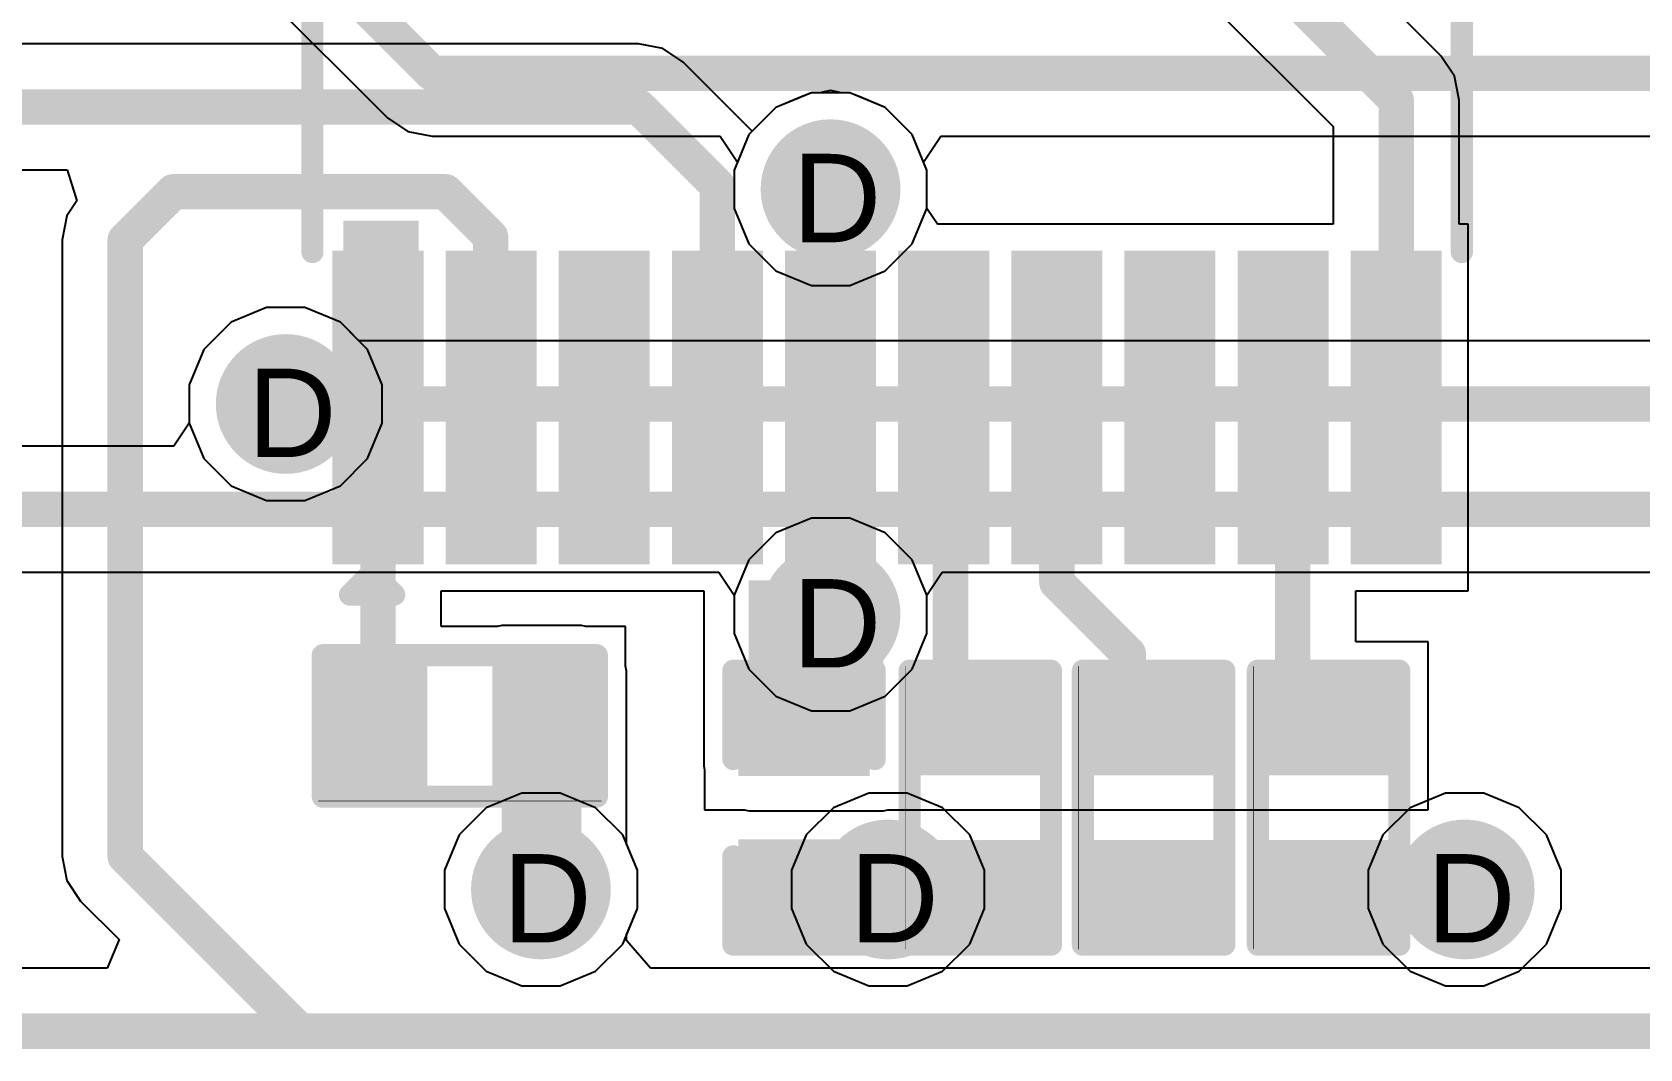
# Model space of a CAD drawing. Header units: inches. Extents: x 0 to 5032, y 0 to 5323.
# Drawn here: x 63.85 to 73.09, y 61.46 to 67.3 of the extents above; entities that cross this region are included whole.
import ezdxf

# ---------------------------------------------------------------- set-up
doc = ezdxf.new("R2010")
doc.units = ezdxf.units.IN
for name, color, linetype in [('Bottom Layer', 5, 'Continuous'), ('Bottom Solder', 6, 'Continuous'), ('Drill Drawing', 1, 'Continuous'), ('Layer 1', 16, 'Continuous'), ('Layer 2', 76, 'Continuous'), ('Top Layer', 1, 'Continuous'), ('Top Overlay', 2, 'Continuous'), ('Top Paste', 8, 'Continuous'), ('Top Solder', 216, 'Continuous'), ('Via Holes', 16, 'Continuous')]:
    doc.layers.add(name, color=color, linetype=linetype)
doc.styles.add('Arial', font='', dxfattribs={"height": 0.2})
doc.styles.get('Arial').set_extended_font_data('Arial')

# ---------------------------------------------------------------- blocks, each defined once
blk = doc.blocks.new('TSSOP_20_367')
at = {"layer": 'Top Layer'}
for points in [[(-2, 3.085), (-2, 2.765), (-3.6, 2.765), (-3.6, 3.085)], [(3.6, 3.085), (3.6, 2.765), (2, 2.765), (2, 3.085)], [(-2, 2.435), (-2, 2.115), (-3.6, 2.115), (-3.6, 2.435)], [(3.6, 2.435), (3.6, 2.115), (2, 2.115), (2, 2.435)], [(-2, 1.785), (-2, 1.465), (-3.6, 1.465), (-3.6, 1.785)], [(3.6, 1.785), (3.6, 1.465), (2, 1.465), (2, 1.785)], [(-2, 1.135), (-2, 0.815), (-3.6, 0.815), (-3.6, 1.135)], [(3.6, 1.135), (3.6, 0.815), (2, 0.815), (2, 1.135)], [(-2, 0.485), (-2, 0.165), (-3.6, 0.165), (-3.6, 0.485)], [(3.6, 0.485), (3.6, 0.165), (2, 0.165), (2, 0.485)], [(-2, -0.165), (-2, -0.485), (-3.6, -0.485), (-3.6, -0.165)], [(3.6, -0.165), (3.6, -0.485), (2, -0.485), (2, -0.165)], [(-2, -0.815), (-2, -1.135), (-3.6, -1.135), (-3.6, -0.815)], [(3.6, -0.815), (3.6, -1.135), (2, -1.135), (2, -0.815)], [(-2, -1.465), (-2, -1.785), (-3.6, -1.785), (-3.6, -1.465)], [(3.6, -1.465), (3.6, -1.785), (2, -1.785), (2, -1.465)], [(-2, -2.115), (-2, -2.435), (-3.6, -2.435), (-3.6, -2.115)], [(3.6, -2.115), (3.6, -2.435), (2, -2.435), (2, -2.115)], [(-2, -2.765), (-2, -3.085), (-3.6, -3.085), (-3.6, -2.765)], [(3.6, -2.765), (3.6, -3.085), (2, -3.085), (2, -2.765)]]:
    blk.add_hatch(color=1, dxfattribs=at).paths.add_polyline_path(points)
at = {"layer": 'Top Overlay'}
blk.add_hatch(color=2, dxfattribs=at).paths.add_polyline_path([(-1.9046, 2.6924), (-1.7268, 2.6924), (-1.7268, 3.1242), (-1.9046, 3.1242)])
at = {"layer": 'Top Paste'}
for points in [[(-2, 3.085), (-2, 2.765), (-3.6, 2.765), (-3.6, 3.085)], [(3.6, 3.085), (3.6, 2.765), (2, 2.765), (2, 3.085)], [(-2, 2.435), (-2, 2.115), (-3.6, 2.115), (-3.6, 2.435)], [(3.6, 2.435), (3.6, 2.115), (2, 2.115), (2, 2.435)], [(-2, 1.785), (-2, 1.465), (-3.6, 1.465), (-3.6, 1.785)], [(3.6, 1.785), (3.6, 1.465), (2, 1.465), (2, 1.785)], [(-2, 1.135), (-2, 0.815), (-3.6, 0.815), (-3.6, 1.135)], [(3.6, 1.135), (3.6, 0.815), (2, 0.815), (2, 1.135)], [(-2, 0.485), (-2, 0.165), (-3.6, 0.165), (-3.6, 0.485)], [(3.6, 0.485), (3.6, 0.165), (2, 0.165), (2, 0.485)], [(-2, -0.165), (-2, -0.485), (-3.6, -0.485), (-3.6, -0.165)], [(3.6, -0.165), (3.6, -0.485), (2, -0.485), (2, -0.165)], [(-2, -0.815), (-2, -1.135), (-3.6, -1.135), (-3.6, -0.815)], [(3.6, -0.815), (3.6, -1.135), (2, -1.135), (2, -0.815)], [(-2, -1.465), (-2, -1.785), (-3.6, -1.785), (-3.6, -1.465)], [(3.6, -1.465), (3.6, -1.785), (2, -1.785), (2, -1.465)], [(-2, -2.115), (-2, -2.435), (-3.6, -2.435), (-3.6, -2.115)], [(3.6, -2.115), (3.6, -2.435), (2, -2.435), (2, -2.115)], [(-2, -2.765), (-2, -3.085), (-3.6, -3.085), (-3.6, -2.765)], [(3.6, -2.765), (3.6, -3.085), (2, -3.085), (2, -2.765)]]:
    blk.add_hatch(color=8, dxfattribs=at).paths.add_polyline_path(points)
at = {"layer": 'Top Solder'}
for points in [[(-1.8984, 3.1866), (-1.8984, 2.6634), (-3.7016, 2.6634), (-3.7016, 3.1866)], [(3.7016, 3.1866), (3.7016, 2.6634), (1.8984, 2.6634), (1.8984, 3.1866)], [(-1.8984, 2.5366), (-1.8984, 2.0134), (-3.7016, 2.0134), (-3.7016, 2.5366)], [(3.7016, 2.5366), (3.7016, 2.0134), (1.8984, 2.0134), (1.8984, 2.5366)], [(-1.8984, 1.8866), (-1.8984, 1.3634), (-3.7016, 1.3634), (-3.7016, 1.8866)], [(3.7016, 1.8866), (3.7016, 1.3634), (1.8984, 1.3634), (1.8984, 1.8866)], [(-1.8984, 1.2366), (-1.8984, 0.7134), (-3.7016, 0.7134), (-3.7016, 1.2366)], [(3.7016, 1.2366), (3.7016, 0.7134), (1.8984, 0.7134), (1.8984, 1.2366)], [(-1.8984, 0.5866), (-1.8984, 0.0634), (-3.7016, 0.0634), (-3.7016, 0.5866)], [(3.7016, 0.5866), (3.7016, 0.0634), (1.8984, 0.0634), (1.8984, 0.5866)], [(-1.8984, -0.0634), (-1.8984, -0.5866), (-3.7016, -0.5866), (-3.7016, -0.0634)], [(3.7016, -0.0634), (3.7016, -0.5866), (1.8984, -0.5866), (1.8984, -0.0634)], [(-1.8984, -0.7134), (-1.8984, -1.2366), (-3.7016, -1.2366), (-3.7016, -0.7134)], [(3.7016, -0.7134), (3.7016, -1.2366), (1.8984, -1.2366), (1.8984, -0.7134)], [(-1.8984, -1.3634), (-1.8984, -1.8866), (-3.7016, -1.8866), (-3.7016, -1.3634)], [(3.7016, -1.3634), (3.7016, -1.8866), (1.8984, -1.8866), (1.8984, -1.3634)], [(-1.8984, -2.0134), (-1.8984, -2.5366), (-3.7016, -2.5366), (-3.7016, -2.0134)], [(3.7016, -2.0134), (3.7016, -2.5366), (1.8984, -2.5366), (1.8984, -2.0134)], [(-1.8984, -2.6634), (-1.8984, -3.1866), (-3.7016, -3.1866), (-3.7016, -2.6634)], [(3.7016, -2.6634), (3.7016, -3.1866), (1.8984, -3.1866), (1.8984, -2.6634)]]:
    blk.add_hatch(color=216, dxfattribs=at).paths.add_polyline_path(points)
at = {"layer": 'Top Overlay'}
for points in [[(-1.9066, 3.302, 0.127, 0.127, 0), (1.9542, 3.302, 0.127, 0.127, 0)], [(-3.8751, 3.0861, 0.127, 0.127, 0), (-3.8751, 2.8321, 0.127, 0.127, 0)], [(-3.8751, 3.0861, 0.127, 0.127, 0), (-3.7481, 2.9591, 0.127, 0.127, 0)], [(-3.7481, 2.9591, 0.127, 0.127, 0), (-3.8751, 2.8321, 0.127, 0.127, 0)], [(-1.9066, -3.302, 0.127, 0.127, 0), (1.9542, -3.302, 0.127, 0.127, 0)]]:
    blk.add_lwpolyline(points, format="xyseb", dxfattribs=at)
for points in [[(-1.9384, 3.302, 0.0635, 0.0635, 1), (-1.8749, 3.302, 0.0635, 0.0635, 1)], [(1.9224, 3.302, 0.0635, 0.0635, 1), (1.9859, 3.302, 0.0635, 0.0635, 1)], [(-3.9069, 3.0861, 0.0635, 0.0635, 1), (-3.8434, 3.0861, 0.0635, 0.0635, 1)], [(-3.9069, 3.0861, 0.0635, 0.0635, 1), (-3.8434, 3.0861, 0.0635, 0.0635, 1)], [(-3.7799, 2.9591, 0.0635, 0.0635, 1), (-3.7164, 2.9591, 0.0635, 0.0635, 1)], [(-3.7799, 2.9591, 0.0635, 0.0635, 1), (-3.7164, 2.9591, 0.0635, 0.0635, 1)], [(-3.9069, 2.8321, 0.0635, 0.0635, 1), (-3.8434, 2.8321, 0.0635, 0.0635, 1)], [(-3.9069, 2.8321, 0.0635, 0.0635, 1), (-3.8434, 2.8321, 0.0635, 0.0635, 1)], [(-1.9384, -3.302, 0.0635, 0.0635, 1), (-1.8749, -3.302, 0.0635, 0.0635, 1)], [(1.9224, -3.302, 0.0635, 0.0635, 1), (1.9859, -3.302, 0.0635, 0.0635, 1)]]:
    blk.add_lwpolyline(points, format="xyseb", close=True, dxfattribs=at)
blk = doc.blocks.new('R___0402_408')
at = {"layer": 'Top Layer'}
for points in [[(-0.6985, -0.3175), (-0.6985, 0.3175), (-0.2413, 0.3175), (-0.2413, -0.3175)], [(0.2413, -0.3175), (0.2413, 0.3175), (0.6985, 0.3175), (0.6985, -0.3175)]]:
    blk.add_hatch(color=1, dxfattribs=at).paths.add_polyline_path(points)
at = {"layer": 'Top Paste'}
for points in [[(-0.6985, -0.3175), (-0.6985, 0.3175), (-0.2413, 0.3175), (-0.2413, -0.3175)], [(0.2413, -0.3175), (0.2413, 0.3175), (0.6985, 0.3175), (0.6985, -0.3175)]]:
    blk.add_hatch(color=8, dxfattribs=at).paths.add_polyline_path(points)
at = {"layer": 'Top Solder'}
for points in [[(-0.7535, -0.3725), (-0.7535, 0.3725), (-0.1863, 0.3725), (-0.1863, -0.3725)], [(0.1863, -0.3725), (0.1863, 0.3725), (0.7535, 0.3725), (0.7535, -0.3725)]]:
    blk.add_hatch(color=216, dxfattribs=at).paths.add_polyline_path(points)
at = {"layer": 'Top Overlay'}
for points in [[(-0.7874, -0.4064, 0.127, 0.127, 0), (-0.7874, 0.4064, 0.127, 0.127, 0)], [(0.7874, 0.4064, 0.127, 0.127, 0), (-0.7874, 0.4064, 0.127, 0.127, 0)], [(0.7874, -0.4064, 0.127, 0.127, 0), (0.7874, 0.4064, 0.127, 0.127, 0)], [(0.7874, -0.4064, 0.127, 0.127, 0), (-0.7874, -0.4064, 0.127, 0.127, 0)], [(0.8128, -0.4318, 0.00323, 0.00323, 0), (-0.8128, -0.4318, 0.00323, 0.00323, 0)]]:
    blk.add_lwpolyline(points, format="xyseb", dxfattribs=at)
for points in [[(-0.8191, 0.4064, 0.0635, 0.0635, 1), (-0.7556, 0.4064, 0.0635, 0.0635, 1)], [(-0.8191, 0.4064, 0.0635, 0.0635, 1), (-0.7556, 0.4064, 0.0635, 0.0635, 1)], [(0.7556, 0.4064, 0.0635, 0.0635, 1), (0.8191, 0.4064, 0.0635, 0.0635, 1)], [(0.7556, 0.4064, 0.0635, 0.0635, 1), (0.8191, 0.4064, 0.0635, 0.0635, 1)], [(-0.8191, -0.4064, 0.0635, 0.0635, 1), (-0.7556, -0.4064, 0.0635, 0.0635, 1)], [(-0.8191, -0.4064, 0.0635, 0.0635, 1), (-0.7556, -0.4064, 0.0635, 0.0635, 1)], [(0.7556, -0.4064, 0.0635, 0.0635, 1), (0.8191, -0.4064, 0.0635, 0.0635, 1)], [(0.7556, -0.4064, 0.0635, 0.0635, 1), (0.8191, -0.4064, 0.0635, 0.0635, 1)], [(-0.8136, -0.4318, 0.00161, 0.00161, 1), (-0.812, -0.4318, 0.00161, 0.00161, 1)], [(0.812, -0.4318, 0.00161, 0.00161, 1), (0.8136, -0.4318, 0.00161, 0.00161, 1)]]:
    blk.add_lwpolyline(points, format="xyseb", close=True, dxfattribs=at)
blk = doc.blocks.new('R___0402_409')
at = {"layer": 'Top Layer'}
for points in [[(-0.6985, -0.3175), (-0.6985, 0.3175), (-0.2413, 0.3175), (-0.2413, -0.3175)], [(0.2413, -0.3175), (0.2413, 0.3175), (0.6985, 0.3175), (0.6985, -0.3175)]]:
    blk.add_hatch(color=1, dxfattribs=at).paths.add_polyline_path(points)
at = {"layer": 'Top Paste'}
for points in [[(-0.6985, -0.3175), (-0.6985, 0.3175), (-0.2413, 0.3175), (-0.2413, -0.3175)], [(0.2413, -0.3175), (0.2413, 0.3175), (0.6985, 0.3175), (0.6985, -0.3175)]]:
    blk.add_hatch(color=8, dxfattribs=at).paths.add_polyline_path(points)
at = {"layer": 'Top Solder'}
for points in [[(-0.7535, -0.3725), (-0.7535, 0.3725), (-0.1863, 0.3725), (-0.1863, -0.3725)], [(0.1863, -0.3725), (0.1863, 0.3725), (0.7535, 0.3725), (0.7535, -0.3725)]]:
    blk.add_hatch(color=216, dxfattribs=at).paths.add_polyline_path(points)
at = {"layer": 'Top Overlay'}
for points in [[(-0.7874, -0.4064, 0.127, 0.127, 0), (-0.7874, 0.4064, 0.127, 0.127, 0)], [(0.7874, 0.4064, 0.127, 0.127, 0), (-0.7874, 0.4064, 0.127, 0.127, 0)], [(0.7874, -0.4064, 0.127, 0.127, 0), (0.7874, 0.4064, 0.127, 0.127, 0)], [(0.7874, -0.4064, 0.127, 0.127, 0), (-0.7874, -0.4064, 0.127, 0.127, 0)], [(0.8128, -0.4318, 0.00323, 0.00323, 0), (-0.8128, -0.4318, 0.00323, 0.00323, 0)]]:
    blk.add_lwpolyline(points, format="xyseb", dxfattribs=at)
for points in [[(-0.8191, 0.4064, 0.0635, 0.0635, 1), (-0.7556, 0.4064, 0.0635, 0.0635, 1)], [(-0.8191, 0.4064, 0.0635, 0.0635, 1), (-0.7556, 0.4064, 0.0635, 0.0635, 1)], [(0.7556, 0.4064, 0.0635, 0.0635, 1), (0.8191, 0.4064, 0.0635, 0.0635, 1)], [(0.7556, 0.4064, 0.0635, 0.0635, 1), (0.8191, 0.4064, 0.0635, 0.0635, 1)], [(-0.8191, -0.4064, 0.0635, 0.0635, 1), (-0.7556, -0.4064, 0.0635, 0.0635, 1)], [(-0.8191, -0.4064, 0.0635, 0.0635, 1), (-0.7556, -0.4064, 0.0635, 0.0635, 1)], [(0.7556, -0.4064, 0.0635, 0.0635, 1), (0.8191, -0.4064, 0.0635, 0.0635, 1)], [(0.7556, -0.4064, 0.0635, 0.0635, 1), (0.8191, -0.4064, 0.0635, 0.0635, 1)], [(-0.8136, -0.4318, 0.00161, 0.00161, 1), (-0.812, -0.4318, 0.00161, 0.00161, 1)], [(0.812, -0.4318, 0.00161, 0.00161, 1), (0.8136, -0.4318, 0.00161, 0.00161, 1)]]:
    blk.add_lwpolyline(points, format="xyseb", close=True, dxfattribs=at)
blk = doc.blocks.new('R___0402_410')
at = {"layer": 'Top Layer'}
for points in [[(-0.6985, -0.3175), (-0.6985, 0.3175), (-0.2413, 0.3175), (-0.2413, -0.3175)], [(0.2413, -0.3175), (0.2413, 0.3175), (0.6985, 0.3175), (0.6985, -0.3175)]]:
    blk.add_hatch(color=1, dxfattribs=at).paths.add_polyline_path(points)
at = {"layer": 'Top Paste'}
for points in [[(-0.6985, -0.3175), (-0.6985, 0.3175), (-0.2413, 0.3175), (-0.2413, -0.3175)], [(0.2413, -0.3175), (0.2413, 0.3175), (0.6985, 0.3175), (0.6985, -0.3175)]]:
    blk.add_hatch(color=8, dxfattribs=at).paths.add_polyline_path(points)
at = {"layer": 'Top Solder'}
for points in [[(-0.7535, -0.3725), (-0.7535, 0.3725), (-0.1863, 0.3725), (-0.1863, -0.3725)], [(0.1863, -0.3725), (0.1863, 0.3725), (0.7535, 0.3725), (0.7535, -0.3725)]]:
    blk.add_hatch(color=216, dxfattribs=at).paths.add_polyline_path(points)
at = {"layer": 'Top Overlay'}
for points in [[(-0.7874, -0.4064, 0.127, 0.127, 0), (-0.7874, 0.4064, 0.127, 0.127, 0)], [(0.7874, 0.4064, 0.127, 0.127, 0), (-0.7874, 0.4064, 0.127, 0.127, 0)], [(0.7874, -0.4064, 0.127, 0.127, 0), (0.7874, 0.4064, 0.127, 0.127, 0)], [(0.7874, -0.4064, 0.127, 0.127, 0), (-0.7874, -0.4064, 0.127, 0.127, 0)], [(0.8128, -0.4318, 0.00323, 0.00323, 0), (-0.8128, -0.4318, 0.00323, 0.00323, 0)]]:
    blk.add_lwpolyline(points, format="xyseb", dxfattribs=at)
for points in [[(-0.8191, 0.4064, 0.0635, 0.0635, 1), (-0.7556, 0.4064, 0.0635, 0.0635, 1)], [(-0.8191, 0.4064, 0.0635, 0.0635, 1), (-0.7556, 0.4064, 0.0635, 0.0635, 1)], [(0.7556, 0.4064, 0.0635, 0.0635, 1), (0.8191, 0.4064, 0.0635, 0.0635, 1)], [(0.7556, 0.4064, 0.0635, 0.0635, 1), (0.8191, 0.4064, 0.0635, 0.0635, 1)], [(-0.8191, -0.4064, 0.0635, 0.0635, 1), (-0.7556, -0.4064, 0.0635, 0.0635, 1)], [(-0.8191, -0.4064, 0.0635, 0.0635, 1), (-0.7556, -0.4064, 0.0635, 0.0635, 1)], [(0.7556, -0.4064, 0.0635, 0.0635, 1), (0.8191, -0.4064, 0.0635, 0.0635, 1)], [(0.7556, -0.4064, 0.0635, 0.0635, 1), (0.8191, -0.4064, 0.0635, 0.0635, 1)], [(-0.8136, -0.4318, 0.00161, 0.00161, 1), (-0.812, -0.4318, 0.00161, 0.00161, 1)], [(0.812, -0.4318, 0.00161, 0.00161, 1), (0.8136, -0.4318, 0.00161, 0.00161, 1)]]:
    blk.add_lwpolyline(points, format="xyseb", close=True, dxfattribs=at)
blk = doc.blocks.new('R___0402_411')
at = {"layer": 'Top Layer'}
for points in [[(-0.6985, -0.3175), (-0.6985, 0.3175), (-0.2413, 0.3175), (-0.2413, -0.3175)], [(0.2413, -0.3175), (0.2413, 0.3175), (0.6985, 0.3175), (0.6985, -0.3175)]]:
    blk.add_hatch(color=1, dxfattribs=at).paths.add_polyline_path(points)
at = {"layer": 'Top Paste'}
for points in [[(-0.6985, -0.3175), (-0.6985, 0.3175), (-0.2413, 0.3175), (-0.2413, -0.3175)], [(0.2413, -0.3175), (0.2413, 0.3175), (0.6985, 0.3175), (0.6985, -0.3175)]]:
    blk.add_hatch(color=8, dxfattribs=at).paths.add_polyline_path(points)
at = {"layer": 'Top Solder'}
for points in [[(-0.7535, -0.3725), (-0.7535, 0.3725), (-0.1863, 0.3725), (-0.1863, -0.3725)], [(0.1863, -0.3725), (0.1863, 0.3725), (0.7535, 0.3725), (0.7535, -0.3725)]]:
    blk.add_hatch(color=216, dxfattribs=at).paths.add_polyline_path(points)
at = {"layer": 'Top Overlay'}
for points in [[(-0.7874, -0.4064, 0.127, 0.127, 0), (-0.7874, 0.4064, 0.127, 0.127, 0)], [(-0.7874, 0.4064, 0.127, 0.127, 0), (0.7874, 0.4064, 0.127, 0.127, 0)], [(0.7874, -0.4064, 0.127, 0.127, 0), (0.7874, 0.4064, 0.127, 0.127, 0)], [(-0.7874, -0.4064, 0.127, 0.127, 0), (0.7874, -0.4064, 0.127, 0.127, 0)], [(-0.8128, -0.4318, 0.00323, 0.00323, 0), (0.8128, -0.4318, 0.00323, 0.00323, 0)]]:
    blk.add_lwpolyline(points, format="xyseb", dxfattribs=at)
for points in [[(-0.8191, 0.4064, 0.0635, 0.0635, 1), (-0.7556, 0.4064, 0.0635, 0.0635, 1)], [(-0.8191, 0.4064, 0.0635, 0.0635, 1), (-0.7556, 0.4064, 0.0635, 0.0635, 1)], [(0.7556, 0.4064, 0.0635, 0.0635, 1), (0.8191, 0.4064, 0.0635, 0.0635, 1)], [(0.7556, 0.4064, 0.0635, 0.0635, 1), (0.8191, 0.4064, 0.0635, 0.0635, 1)], [(-0.8191, -0.4064, 0.0635, 0.0635, 1), (-0.7556, -0.4064, 0.0635, 0.0635, 1)], [(-0.8191, -0.4064, 0.0635, 0.0635, 1), (-0.7556, -0.4064, 0.0635, 0.0635, 1)], [(0.7556, -0.4064, 0.0635, 0.0635, 1), (0.8191, -0.4064, 0.0635, 0.0635, 1)], [(0.7556, -0.4064, 0.0635, 0.0635, 1), (0.8191, -0.4064, 0.0635, 0.0635, 1)], [(-0.8136, -0.4318, 0.00161, 0.00161, 1), (-0.812, -0.4318, 0.00161, 0.00161, 1)], [(0.812, -0.4318, 0.00161, 0.00161, 1), (0.8136, -0.4318, 0.00161, 0.00161, 1)]]:
    blk.add_lwpolyline(points, format="xyseb", close=True, dxfattribs=at)
blk = doc.blocks.new('____0402_472')
at = {"layer": 'Top Layer'}
for points in [[(-0.6985, -0.3175), (-0.6985, 0.3175), (-0.2413, 0.3175), (-0.2413, -0.3175)], [(0.2413, -0.3175), (0.2413, 0.3175), (0.6985, 0.3175), (0.6985, -0.3175)]]:
    blk.add_hatch(color=1, dxfattribs=at).paths.add_polyline_path(points)
at = {"layer": 'Top Paste'}
for points in [[(-0.6985, -0.3175), (-0.6985, 0.3175), (-0.2413, 0.3175), (-0.2413, -0.3175)], [(0.2413, -0.3175), (0.2413, 0.3175), (0.6985, 0.3175), (0.6985, -0.3175)]]:
    blk.add_hatch(color=8, dxfattribs=at).paths.add_polyline_path(points)
at = {"layer": 'Top Solder'}
for points in [[(-0.7585, -0.3775), (-0.7585, 0.3775), (-0.1813, 0.3775), (-0.1813, -0.3775)], [(0.1813, -0.3775), (0.1813, 0.3775), (0.7585, 0.3775), (0.7585, -0.3775)]]:
    blk.add_hatch(color=216, dxfattribs=at).paths.add_polyline_path(points)
at = {"layer": 'Top Overlay'}
for points in [[(-0.7874, 0.4064, 0.127, 0.127, 0), (-0.2794, 0.4064, 0.127, 0.127, 0)], [(-0.7874, 0.4064, 0.127, 0.127, 0), (-0.7874, -0.4064, 0.127, 0.127, 0)], [(0.2794, 0.4064, 0.127, 0.127, 0), (0.7874, 0.4064, 0.127, 0.127, 0)], [(0.7874, 0.4064, 0.127, 0.127, 0), (0.7874, -0.4064, 0.127, 0.127, 0)], [(-0.7874, -0.4064, 0.127, 0.127, 0), (-0.2794, -0.4064, 0.127, 0.127, 0)], [(0.2794, -0.4064, 0.127, 0.127, 0), (0.7874, -0.4064, 0.127, 0.127, 0)]]:
    blk.add_lwpolyline(points, format="xyseb", dxfattribs=at)
for points in [[(-0.8191, 0.4064, 0.0635, 0.0635, 1), (-0.7556, 0.4064, 0.0635, 0.0635, 1)], [(-0.8191, 0.4064, 0.0635, 0.0635, 1), (-0.7556, 0.4064, 0.0635, 0.0635, 1)], [(-0.3111, 0.4064, 0.0635, 0.0635, 1), (-0.2477, 0.4064, 0.0635, 0.0635, 1)], [(0.2477, 0.4064, 0.0635, 0.0635, 1), (0.3111, 0.4064, 0.0635, 0.0635, 1)], [(0.7556, 0.4064, 0.0635, 0.0635, 1), (0.8191, 0.4064, 0.0635, 0.0635, 1)], [(0.7556, 0.4064, 0.0635, 0.0635, 1), (0.8191, 0.4064, 0.0635, 0.0635, 1)], [(-0.8191, -0.4064, 0.0635, 0.0635, 1), (-0.7556, -0.4064, 0.0635, 0.0635, 1)], [(-0.8191, -0.4064, 0.0635, 0.0635, 1), (-0.7556, -0.4064, 0.0635, 0.0635, 1)], [(-0.3111, -0.4064, 0.0635, 0.0635, 1), (-0.2477, -0.4064, 0.0635, 0.0635, 1)], [(0.2477, -0.4064, 0.0635, 0.0635, 1), (0.3111, -0.4064, 0.0635, 0.0635, 1)], [(0.7556, -0.4064, 0.0635, 0.0635, 1), (0.8191, -0.4064, 0.0635, 0.0635, 1)], [(0.7556, -0.4064, 0.0635, 0.0635, 1), (0.8191, -0.4064, 0.0635, 0.0635, 1)]]:
    blk.add_lwpolyline(points, format="xyseb", close=True, dxfattribs=at)

msp = doc.modelspace()

# ---------------------------------------------------------------- hatches: boundary and pattern name
at = {"layer": 'Bottom Layer'}
h = msp.add_hatch(color=5, dxfattribs=at)
edge = h.paths.add_edge_path()
edge.add_arc((68.4418, 66.3984), 0.3, 0, 360)
h = msp.add_hatch(color=5, dxfattribs=at)
edge = h.paths.add_edge_path()
edge.add_arc((65.3115, 65.1642), 0.3, 0, 360)
h = msp.add_hatch(color=5, dxfattribs=at)
edge = h.paths.add_edge_path()
edge.add_arc((68.4418, 63.9546), 0.3, 0, 360)
h = msp.add_hatch(color=5, dxfattribs=at)
edge = h.paths.add_edge_path()
edge.add_arc((66.7778, 62.3743), 0.3, 0, 360)
h = msp.add_hatch(color=5, dxfattribs=at)
edge = h.paths.add_edge_path()
edge.add_arc((68.7716, 62.3743), 0.3, 0, 360)
h = msp.add_hatch(color=5, dxfattribs=at)
edge = h.paths.add_edge_path()
edge.add_arc((72.0852, 62.3743), 0.3, 0, 360)
at = {"layer": 'Bottom Solder'}
h = msp.add_hatch(color=6, dxfattribs=at)
edge = h.paths.add_edge_path()
edge.add_arc((68.4418, 66.3984), 0.4016, 0, 360)
h = msp.add_hatch(color=6, dxfattribs=at)
edge = h.paths.add_edge_path()
edge.add_arc((65.3115, 65.1642), 0.4016, 0, 360)
h = msp.add_hatch(color=6, dxfattribs=at)
edge = h.paths.add_edge_path()
edge.add_arc((68.4418, 63.9546), 0.4016, 0, 360)
h = msp.add_hatch(color=6, dxfattribs=at)
edge = h.paths.add_edge_path()
edge.add_arc((66.7778, 62.3743), 0.4016, 0, 360)
h = msp.add_hatch(color=6, dxfattribs=at)
edge = h.paths.add_edge_path()
edge.add_arc((68.7716, 62.3743), 0.4016, 0, 360)
h = msp.add_hatch(color=6, dxfattribs=at)
edge = h.paths.add_edge_path()
edge.add_arc((72.0852, 62.3743), 0.4016, 0, 360)
at = {"layer": 'Layer 1'}
h = msp.add_hatch(color=16, dxfattribs=at)
edge = h.paths.add_edge_path()
edge.add_arc((68.4418, 66.3984), 0.3, 0, 360)
h = msp.add_hatch(color=16, dxfattribs=at)
edge = h.paths.add_edge_path()
edge.add_arc((65.3115, 65.1642), 0.3, 0, 360)
h = msp.add_hatch(color=16, dxfattribs=at)
edge = h.paths.add_edge_path()
edge.add_arc((68.4418, 63.9546), 0.3, 0, 360)
h = msp.add_hatch(color=16, dxfattribs=at)
edge = h.paths.add_edge_path()
edge.add_arc((66.7778, 62.3743), 0.3, 0, 360)
h = msp.add_hatch(color=16, dxfattribs=at)
edge = h.paths.add_edge_path()
edge.add_arc((68.7716, 62.3743), 0.3, 0, 360)
h = msp.add_hatch(color=16, dxfattribs=at)
edge = h.paths.add_edge_path()
edge.add_arc((72.0852, 62.3743), 0.3, 0, 360)
at = {"layer": 'Layer 2'}
h = msp.add_hatch(color=76, dxfattribs=at)
edge = h.paths.add_edge_path()
edge.add_arc((68.4418, 66.3984), 0.3, 0, 360)
h = msp.add_hatch(color=76, dxfattribs=at)
edge = h.paths.add_edge_path()
edge.add_arc((65.3115, 65.1642), 0.3, 0, 360)
h = msp.add_hatch(color=76, dxfattribs=at)
edge = h.paths.add_edge_path()
edge.add_arc((68.4418, 63.9546), 0.3, 0, 360)
h = msp.add_hatch(color=76, dxfattribs=at)
edge = h.paths.add_edge_path()
edge.add_arc((66.7778, 62.3743), 0.3, 0, 360)
h = msp.add_hatch(color=76, dxfattribs=at)
edge = h.paths.add_edge_path()
edge.add_arc((68.7716, 62.3743), 0.3, 0, 360)
h = msp.add_hatch(color=76, dxfattribs=at)
edge = h.paths.add_edge_path()
edge.add_arc((72.0852, 62.3743), 0.3, 0, 360)
at = {"layer": 'Top Layer'}
h = msp.add_hatch(color=1, dxfattribs=at)
edge = h.paths.add_edge_path()
edge.add_arc((68.4418, 66.3984), 0.3, 0, 360)
h = msp.add_hatch(color=1, dxfattribs=at)
edge = h.paths.add_edge_path()
edge.add_arc((65.3115, 65.1642), 0.3, 0, 360)
h = msp.add_hatch(color=1, dxfattribs=at)
edge = h.paths.add_edge_path()
edge.add_arc((68.4418, 63.9546), 0.3, 0, 360)
for points in [[(67.9719, 63.0855), (68.7458, 63.0855), (68.7458, 64.1504), (67.9719, 64.1504)], [(66.553, 62.0818), (67.0102, 62.0818), (67.0102, 63.6316), (66.553, 63.6316)]]:
    msp.add_hatch(color=1, dxfattribs=at).paths.add_polyline_path(points)
h = msp.add_hatch(color=1, dxfattribs=at)
edge = h.paths.add_edge_path()
edge.add_arc((66.7778, 62.3743), 0.3, 0, 360)
h = msp.add_hatch(color=1, dxfattribs=at)
edge = h.paths.add_edge_path()
edge.add_arc((68.7716, 62.3743), 0.3, 0, 360)
h = msp.add_hatch(color=1, dxfattribs=at)
edge = h.paths.add_edge_path()
edge.add_arc((72.0852, 62.3743), 0.3, 0, 360)
at = {"layer": 'Top Solder'}
h = msp.add_hatch(color=216, dxfattribs=at)
edge = h.paths.add_edge_path()
edge.add_arc((68.4418, 66.3984), 0.4016, 0, 360)
h = msp.add_hatch(color=216, dxfattribs=at)
edge = h.paths.add_edge_path()
edge.add_arc((65.3115, 65.1642), 0.4016, 0, 360)
h = msp.add_hatch(color=216, dxfattribs=at)
edge = h.paths.add_edge_path()
edge.add_arc((68.4418, 63.9546), 0.4016, 0, 360)
h = msp.add_hatch(color=216, dxfattribs=at)
edge = h.paths.add_edge_path()
edge.add_arc((66.7778, 62.3743), 0.4016, 0, 360)
h = msp.add_hatch(color=216, dxfattribs=at)
edge = h.paths.add_edge_path()
edge.add_arc((68.7716, 62.3743), 0.4016, 0, 360)
h = msp.add_hatch(color=216, dxfattribs=at)
edge = h.paths.add_edge_path()
edge.add_arc((72.0852, 62.3743), 0.4016, 0, 360)
at = {"layer": 'Via Holes'}
h = msp.add_hatch(color=7, dxfattribs=at)
edge = h.paths.add_edge_path()
edge.add_arc((68.4418, 66.3984), 0.15, 0, 360)
h = msp.add_hatch(color=7, dxfattribs=at)
edge = h.paths.add_edge_path()
edge.add_arc((65.3115, 65.1642), 0.15, 0, 360)
h = msp.add_hatch(color=7, dxfattribs=at)
edge = h.paths.add_edge_path()
edge.add_arc((68.4418, 63.9546), 0.15, 0, 360)
h = msp.add_hatch(color=7, dxfattribs=at)
edge = h.paths.add_edge_path()
edge.add_arc((66.7778, 62.3743), 0.15, 0, 360)
h = msp.add_hatch(color=7, dxfattribs=at)
edge = h.paths.add_edge_path()
edge.add_arc((68.7716, 62.3743), 0.15, 0, 360)
h = msp.add_hatch(color=7, dxfattribs=at)
edge = h.paths.add_edge_path()
edge.add_arc((72.0852, 62.3743), 0.15, 0, 360)

# ---------------------------------------------------------------- linework, layer by layer
at = {"layer": 'Bottom Layer'}
for p, q in [((64.0615, 68.6433), (65.8962, 66.8086)), ((65.8962, 66.8086), (65.8962, 66.8086)), ((65.8962, 66.8086), (66.0139, 66.73)), ((66.0139, 66.73), (66.1526, 66.7024)), ((66.1526, 66.7024), (67.808, 66.7024)), ((67.808, 66.7024), (67.9068, 66.5546)), ((68.9767, 66.5546), (69.0755, 66.7024)), ((69.0755, 66.7024), (83.4869, 66.7024)), ((67.9068, 66.5546), (67.8878, 66.5086)), ((67.8878, 66.5086), (67.8878, 66.2882)), ((68.9957, 66.5086), (68.9767, 66.5546)), ((68.9957, 66.2882), (68.9957, 66.5086)), ((67.8878, 66.2882), (67.9721, 66.0846)), ((68.9114, 66.0846), (68.9957, 66.2882)), ((67.9721, 66.0846), (68.1279, 65.9288)), ((68.7556, 65.9288), (68.9114, 66.0846)), ((68.1279, 65.9288), (68.3316, 65.8444)), ((68.5519, 65.8444), (68.7556, 65.9288)), ((68.3316, 65.8444), (68.5519, 65.8444)), ((65.2013, 65.7182), (64.9977, 65.6339)), ((65.4217, 65.7182), (65.2013, 65.7182)), ((65.6254, 65.6339), (65.4217, 65.7182)), ((64.9977, 65.6339), (64.8419, 65.478)), ((65.7324, 65.5268), (65.6254, 65.6339)), ((82.5436, 65.5268), (65.7324, 65.5268)), ((64.8419, 65.478), (64.7575, 65.2744)), ((64.7575, 65.2744), (64.7575, 65.054)), ((64.7575, 65.054), (64.6693, 64.922)), ((64.6693, 64.922), (49.357, 64.922)), ((62.846, 64.1968), (67.7995, 64.1968)), ((67.7995, 64.1968), (67.8878, 64.0648)), ((68.9957, 64.0648), (69.084, 64.1968)), ((69.084, 64.1968), (93.0051, 64.1968)), ((67.8878, 64.0648), (67.8878, 63.8444)), ((68.9957, 63.8444), (68.9957, 64.0648)), ((67.8878, 63.8444), (67.9721, 63.6408)), ((68.9114, 63.6408), (68.9957, 63.8444)), ((67.9721, 63.6408), (68.1279, 63.4849)), ((68.7556, 63.4849), (68.9114, 63.6408)), ((68.1279, 63.4849), (68.3316, 63.4006)), ((68.5519, 63.4006), (68.7556, 63.4849)), ((68.3316, 63.4006), (68.5519, 63.4006)), ((66.6676, 62.9283), (66.4639, 62.844)), ((66.888, 62.9283), (66.6676, 62.9283)), ((67.0916, 62.844), (66.888, 62.9283)), ((66.4639, 62.844), (66.3081, 62.6881)), ((67.2474, 62.6881), (67.0916, 62.844)), ((66.3081, 62.6881), (66.2238, 62.4845)), ((67.3318, 62.4845), (67.2474, 62.6881)), ((66.2238, 62.4845), (66.2238, 62.2641)), ((67.3318, 62.2641), (67.3318, 62.4845)), ((66.2238, 62.2641), (66.3081, 62.0605)), ((67.2474, 62.0605), (67.3318, 62.2641)), ((66.3081, 62.0605), (66.4639, 61.9046)), ((67.0916, 61.9046), (67.2474, 62.0605)), ((66.4639, 61.9046), (66.6676, 61.8203)), ((66.888, 61.8203), (67.0916, 61.9046)), ((66.6676, 61.8203), (66.888, 61.8203))]:
    msp.add_line(p, q, dxfattribs=at)
for points in [[(64.3179, 68.8997, 0.2032, 0.2032, 0), (66.1526, 67.065, 0.2032, 0.2032, 0)], [(66.1526, 67.065, 0.2032, 0.2032, 0), (92.1841, 67.065, 0.2032, 0.2032, 0)], [(65.3115, 65.1642, 0.2032, 0.2032, 0), (82.6938, 65.1642, 0.2032, 0.2032, 0)], [(49.2069, 64.5594, 0.2032, 0.2032, 0), (93.0051, 64.5594, 0.2032, 0.2032, 0)]]:
    msp.add_lwpolyline(points, format="xyseb", dxfattribs=at)
for points in [[(66.1018, 67.065, 0.1016, 0.1016, 1), (66.2034, 67.065, 0.1016, 0.1016, 1)], [(66.1018, 67.065, 0.1016, 0.1016, 1), (66.2034, 67.065, 0.1016, 0.1016, 1)], [(65.2607, 65.1642, 0.1016, 0.1016, 1), (65.3623, 65.1642, 0.1016, 0.1016, 1)]]:
    msp.add_lwpolyline(points, format="xyseb", close=True, dxfattribs=at)
at = {"layer": 'Layer 1'}
for p, q in [((68.3316, 66.9524), (68.1279, 66.8681)), ((68.5519, 66.9524), (68.3316, 66.9524)), ((68.7556, 66.8681), (68.5519, 66.9524)), ((68.1279, 66.8681), (67.9721, 66.7122)), ((68.9114, 66.7122), (68.7556, 66.8681)), ((67.9721, 66.7122), (67.8878, 66.5086)), ((68.9957, 66.5086), (68.9114, 66.7122)), ((67.8878, 66.5086), (67.8878, 66.2882)), ((68.9957, 66.2882), (68.9957, 66.5086)), ((67.8878, 66.2882), (67.9721, 66.0846)), ((68.9114, 66.0846), (68.9957, 66.2882)), ((67.9721, 66.0846), (68.1279, 65.9288)), ((68.7556, 65.9288), (68.9114, 66.0846)), ((68.1279, 65.9288), (68.3316, 65.8444)), ((68.5519, 65.8444), (68.7556, 65.9288)), ((68.3316, 65.8444), (68.5519, 65.8444)), ((65.2013, 65.7182), (64.9977, 65.6339)), ((65.4217, 65.7182), (65.2013, 65.7182)), ((65.6254, 65.6339), (65.4217, 65.7182)), ((64.9977, 65.6339), (64.8419, 65.478)), ((65.7812, 65.478), (65.6254, 65.6339)), ((64.8419, 65.478), (64.7575, 65.2744)), ((65.8655, 65.2744), (65.7812, 65.478)), ((64.7575, 65.2744), (64.7575, 65.054)), ((65.8655, 65.054), (65.8655, 65.2744)), ((64.7575, 65.054), (64.8419, 64.8504)), ((65.7812, 64.8504), (65.8655, 65.054)), ((64.8419, 64.8504), (64.9977, 64.6945)), ((65.6254, 64.6945), (65.7812, 64.8504)), ((64.9977, 64.6945), (65.2013, 64.6102)), ((65.4217, 64.6102), (65.6254, 64.6945)), ((65.2013, 64.6102), (65.4217, 64.6102)), ((68.3316, 64.5086), (68.1279, 64.4243)), ((68.5519, 64.5086), (68.3316, 64.5086)), ((68.7556, 64.4243), (68.5519, 64.5086)), ((68.1279, 64.4243), (67.9721, 64.2684)), ((68.9114, 64.2684), (68.7556, 64.4243)), ((67.9721, 64.2684), (67.8878, 64.0648)), ((68.9957, 64.0648), (68.9114, 64.2684)), ((67.8878, 64.0648), (67.8878, 63.8444)), ((68.9957, 63.8444), (68.9957, 64.0648)), ((67.8878, 63.8444), (67.9721, 63.6408)), ((68.9114, 63.6408), (68.9957, 63.8444)), ((67.9721, 63.6408), (68.1279, 63.4849)), ((68.7556, 63.4849), (68.9114, 63.6408)), ((68.1279, 63.4849), (68.3316, 63.4006)), ((68.5519, 63.4006), (68.7556, 63.4849)), ((68.3316, 63.4006), (68.5519, 63.4006)), ((66.6676, 62.9283), (66.4639, 62.844)), ((66.888, 62.9283), (66.6676, 62.9283)), ((67.0916, 62.844), (66.888, 62.9283)), ((66.4639, 62.844), (66.3081, 62.6881)), ((67.2474, 62.6881), (67.0916, 62.844)), ((66.3081, 62.6881), (66.2238, 62.4845)), ((67.3318, 62.4845), (67.2474, 62.6881)), ((66.2238, 62.4845), (66.2238, 62.2641)), ((67.3318, 62.2641), (67.3318, 62.4845)), ((66.2238, 62.2641), (66.3081, 62.0605)), ((67.2474, 62.0605), (67.3318, 62.2641)), ((66.3081, 62.0605), (66.4639, 61.9046)), ((67.0916, 61.9046), (67.2474, 62.0605)), ((66.4639, 61.9046), (66.6676, 61.8203)), ((66.888, 61.8203), (67.0916, 61.9046)), ((66.6676, 61.8203), (66.888, 61.8203))]:
    msp.add_line(p, q, dxfattribs=at)
at = {"layer": 'Layer 2'}
for p, q in [((65.2013, 65.7182), (64.9977, 65.6339)), ((65.4217, 65.7182), (65.2013, 65.7182)), ((65.6254, 65.6339), (65.4217, 65.7182)), ((64.9977, 65.6339), (64.8419, 65.478)), ((65.7812, 65.478), (65.6254, 65.6339)), ((64.8419, 65.478), (64.7575, 65.2744)), ((65.8655, 65.2744), (65.7812, 65.478)), ((64.7575, 65.2744), (64.7575, 65.054)), ((65.8655, 65.054), (65.8655, 65.2744)), ((64.7575, 65.054), (64.8419, 64.8504)), ((65.7812, 64.8504), (65.8655, 65.054)), ((64.8419, 64.8504), (64.9977, 64.6945)), ((65.6254, 64.6945), (65.7812, 64.8504)), ((64.9977, 64.6945), (65.2013, 64.6102)), ((65.4217, 64.6102), (65.6254, 64.6945)), ((65.2013, 64.6102), (65.4217, 64.6102)), ((68.6615, 62.9283), (68.4578, 62.844)), ((68.8818, 62.9283), (68.6615, 62.9283)), ((69.0855, 62.844), (68.8818, 62.9283)), ((71.975, 62.9283), (71.7714, 62.844)), ((72.1954, 62.9283), (71.975, 62.9283)), ((72.399, 62.844), (72.1954, 62.9283)), ((68.4578, 62.844), (68.302, 62.6881)), ((69.2413, 62.6881), (69.0855, 62.844)), ((71.7714, 62.844), (71.6155, 62.6881)), ((72.5549, 62.6881), (72.399, 62.844)), ((68.302, 62.6881), (68.2176, 62.4845)), ((69.3256, 62.4845), (69.2413, 62.6881)), ((71.6155, 62.6881), (71.5312, 62.4845)), ((72.6392, 62.4845), (72.5549, 62.6881)), ((68.2176, 62.4845), (68.2176, 62.2641)), ((69.3256, 62.2641), (69.3256, 62.4845)), ((71.5312, 62.4845), (71.5312, 62.2641)), ((72.6392, 62.2641), (72.6392, 62.4845)), ((68.2176, 62.2641), (68.302, 62.0605)), ((69.2413, 62.0605), (69.3256, 62.2641)), ((71.5312, 62.2641), (71.6155, 62.0605)), ((72.5549, 62.0605), (72.6392, 62.2641)), ((68.302, 62.0605), (68.4578, 61.9046)), ((69.0855, 61.9046), (69.2413, 62.0605)), ((71.6155, 62.0605), (71.7714, 61.9046)), ((72.399, 61.9046), (72.5549, 62.0605)), ((68.4578, 61.9046), (68.6615, 61.8203)), ((68.8818, 61.8203), (69.0855, 61.9046)), ((71.7714, 61.9046), (71.975, 61.8203)), ((72.1954, 61.8203), (72.399, 61.9046)), ((68.6615, 61.8203), (68.8818, 61.8203)), ((71.975, 61.8203), (72.1954, 61.8203))]:
    msp.add_line(p, q, dxfattribs=at)
at = {"layer": 'Top Layer'}
for p, q in [((71.9481, 67.1658), (70.5503, 68.5636)), ((69.9314, 68.157), (71.3292, 66.7592)), ((67.3393, 67.234), (59.9912, 67.234)), ((67.4781, 67.2064), (67.3393, 67.234)), ((67.3393, 67.234), (67.3393, 67.234)), ((67.5957, 67.1278), (67.4781, 67.2064)), ((72.0267, 67.0482), (71.9481, 67.1658)), ((71.9481, 67.1658), (71.9481, 67.1658)), ((67.9917, 66.7318), (67.5957, 67.1278)), ((72.0543, 66.9094), (72.0267, 67.0482)), ((68.2782, 66.9303), (68.1279, 66.8681)), ((68.2832, 66.9336), (68.2782, 66.9303)), ((68.289, 66.9348), (68.2832, 66.9336)), ((68.3316, 66.9524), (68.289, 66.9348)), ((68.3776, 66.9524), (68.3316, 66.9524)), ((68.4418, 66.9652), (68.3776, 66.9524)), ((68.5059, 66.9524), (68.4418, 66.9652)), ((68.5519, 66.9524), (68.5059, 66.9524)), ((68.5945, 66.9348), (68.5519, 66.9524)), ((68.6003, 66.9336), (68.5945, 66.9348)), ((68.6053, 66.9303), (68.6003, 66.9336)), ((68.7556, 66.8681), (68.6053, 66.9303)), ((72.0543, 66.1975), (72.0543, 66.9094)), ((72.0543, 66.9094), (72.0543, 66.9094)), ((68.1279, 66.8681), (67.9917, 66.7318)), ((68.9114, 66.7122), (68.7556, 66.8681)), ((68.9957, 66.5086), (68.9114, 66.7122)), ((71.3292, 66.7592), (71.3292, 66.1975)), ((60.1413, 66.5089), (64.0551, 66.5089)), ((64.0551, 66.5089), (64.1112, 66.3311)), ((68.9957, 66.2882), (68.9957, 66.5086)), ((64.1112, 66.3311), (64.0541, 66.2455)), ((64.0541, 66.2455), (64.0265, 66.1068)), ((69.0564, 66.1975), (68.9957, 66.2882)), ((71.3292, 66.1975), (69.0564, 66.1975)), ((72.1058, 66.1975), (72.0543, 66.1975)), ((72.1058, 64.0895), (72.1058, 66.1975)), ((64.0265, 66.1068), (64.0265, 66.1068)), ((64.0265, 66.1068), (64.0265, 62.5643)), ((66.2043, 63.8856), (66.2043, 64.0895)), ((66.2043, 64.0895), (67.7129, 64.0895)), ((67.7129, 64.0895), (67.7129, 63.0855)), ((71.4593, 63.7967), (71.4593, 64.0895)), ((71.4593, 64.0895), (72.1058, 64.0895)), ((66.5279, 63.8856), (66.2043, 63.8856)), ((66.553, 63.8906), (66.5279, 63.8856)), ((67.0102, 63.8906), (66.553, 63.8906)), ((67.0352, 63.8856), (67.0102, 63.8906)), ((67.2642, 63.8856), (67.0352, 63.8856)), ((67.2642, 63.6566), (67.2642, 63.8856)), ((71.8748, 63.7967), (71.4593, 63.7967)), ((71.8748, 62.8315), (71.8748, 63.7967)), ((67.2691, 63.6316), (67.2642, 63.6566)), ((67.2691, 62.6357), (67.2691, 63.6316)), ((67.7129, 63.0855), (67.7179, 63.0605)), ((67.7179, 63.0605), (67.7179, 62.8315)), ((67.7179, 62.8315), (67.9468, 62.8315)), ((67.9468, 62.8315), (67.9719, 62.8265)), ((67.9719, 62.8265), (68.7458, 62.8265)), ((68.7458, 62.8265), (68.7708, 62.8315)), ((68.7708, 62.8315), (71.8748, 62.8315)), ((67.3318, 62.4845), (67.2691, 62.6357)), ((64.0265, 62.5643), (64.0265, 62.5642)), ((64.0265, 62.5642), (64.0541, 62.4255)), ((67.3318, 62.2641), (67.3318, 62.4845)), ((64.0541, 62.4255), (64.1327, 62.3079)), ((64.1327, 62.3079), (64.3538, 62.0867)), ((67.2691, 62.1129), (67.3318, 62.2641)), ((64.3538, 62.0867), (64.2857, 61.9225)), ((67.2691, 62.0818), (67.2691, 62.1129)), ((67.4067, 61.9225), (67.2691, 62.0818)), ((64.2857, 61.9225), (60.6223, 61.9225)), ((85.36, 61.9225), (67.4067, 61.9225))]:
    msp.add_line(p, q, dxfattribs=at)
for points in [[(70.1878, 68.4134, 0.2032, 0.2032, 0), (71.6918, 66.9094, 0.2032, 0.2032, 0)], [(59.9912, 66.8715, 0.2032, 0.2032, 0), (67.3393, 66.8715, 0.2032, 0.2032, 0)], [(67.3393, 66.8715, 0.2032, 0.2032, 0), (67.7918, 66.419, 0.2032, 0.2032, 0)], [(71.6918, 65.1435, 0.2032, 0.2032, 0), (71.6918, 66.9094, 0.2032, 0.2032, 0)], [(68.4418, 65.1435, 0.3048, 0.3048, 0), (68.4418, 66.5508, 0.3048, 0.3048, 0)], [(67.7918, 65.1435, 0.2032, 0.2032, 0), (67.7918, 66.419, 0.2032, 0.2032, 0)], [(64.389, 66.1068, 0.2032, 0.2032, 0), (64.6658, 66.3836, 0.2032, 0.2032, 0)], [(64.6658, 66.3836, 0.2032, 0.2032, 0), (66.23, 66.3836, 0.2032, 0.2032, 0)], [(66.23, 66.3836, 0.2032, 0.2032, 0), (66.4886, 66.125, 0.2032, 0.2032, 0)], [(64.389, 62.5642, 0.2032, 0.2032, 0), (64.389, 66.1068, 0.2032, 0.2032, 0)], [(66.4886, 65.1467, 0.2032, 0.2032, 0), (66.4886, 66.125, 0.2032, 0.2032, 0)], [(65.3115, 65.1642, 0.2032, 0.2032, 0), (65.8211, 65.1642, 0.2032, 0.2032, 0)], [(65.8211, 65.1642, 0.2032, 0.2032, 0), (65.8418, 65.1435, 0.2032, 0.2032, 0)], [(65.8418, 63.3141, 0.2032, 0.2032, 0), (65.8418, 65.1435, 0.2032, 0.2032, 0)], [(66.4886, 65.1467, 0.2032, 0.2032, 0), (66.4918, 65.1435, 0.2032, 0.2032, 0)], [(68.4418, 63.9546, 0.3048, 0.3048, 0), (68.4418, 65.1435, 0.3048, 0.3048, 0)], [(69.0918, 65.1435, 0.2032, 0.2032, 0), (69.1309, 65.1044, 0.2032, 0.2032, 0)], [(69.7418, 64.1395, 0.2032, 0.2032, 0), (69.7418, 65.1435, 0.2032, 0.2032, 0)], [(71.0418, 65.1435, 0.2032, 0.2032, 0), (71.0967, 65.0886, 0.2032, 0.2032, 0)], [(69.1309, 63.4411, 0.2032, 0.2032, 0), (69.1309, 65.1044, 0.2032, 0.2032, 0)], [(71.0967, 63.4411, 0.2032, 0.2032, 0), (71.0967, 65.0886, 0.2032, 0.2032, 0)], [(69.7418, 64.1395, 0.2032, 0.2032, 0), (70.1528, 63.7285, 0.2032, 0.2032, 0)], [(68.4418, 63.3903, 0.3048, 0.3048, 0), (68.4418, 63.9546, 0.3048, 0.3048, 0)], [(70.1528, 63.4411, 0.2032, 0.2032, 0), (70.1528, 63.7285, 0.2032, 0.2032, 0)], [(68.2894, 63.3141, 0.3048, 0.3048, 0), (68.3656, 63.3141, 0.3048, 0.3048, 0)], [(68.3656, 63.3141, 0.3048, 0.3048, 0), (68.4418, 63.3903, 0.3048, 0.3048, 0)], [(69.1309, 63.4411, 0.2032, 0.2032, 0), (69.2579, 63.3141, 0.2032, 0.2032, 0)], [(70.1528, 63.4411, 0.2032, 0.2032, 0), (70.2798, 63.3141, 0.2032, 0.2032, 0)], [(71.0967, 63.4411, 0.2032, 0.2032, 0), (71.2237, 63.3141, 0.2032, 0.2032, 0)], [(69.2579, 63.3141, 0.2032, 0.2032, 0), (69.3024, 63.3141, 0.2032, 0.2032, 0)], [(70.2798, 63.3141, 0.2032, 0.2032, 0), (70.2978, 63.3141, 0.2032, 0.2032, 0)], [(71.2237, 63.3141, 0.2032, 0.2032, 0), (71.3033, 63.3141, 0.2032, 0.2032, 0)], [(64.389, 62.5642, 0.2032, 0.2032, 0), (65.3934, 61.5599, 0.2032, 0.2032, 0)], [(68.2894, 62.3743, 0.381, 0.381, 0), (68.9849, 62.3743, 0.381, 0.381, 0)], [(71.3033, 62.3743, 0.381, 0.381, 0), (72.0852, 62.3743, 0.381, 0.381, 0)], [(60.4721, 61.5599, 0.2032, 0.2032, 0), (65.3934, 61.5599, 0.2032, 0.2032, 0)], [(65.3934, 61.5599, 0.2032, 0.2032, 0), (86.0931, 61.5599, 0.2032, 0.2032, 0)]]:
    msp.add_lwpolyline(points, format="xyseb", dxfattribs=at)
for points in [[(67.2885, 66.8715, 0.1016, 0.1016, 1), (67.3901, 66.8715, 0.1016, 0.1016, 1)], [(67.2885, 66.8715, 0.1016, 0.1016, 1), (67.3901, 66.8715, 0.1016, 0.1016, 1)], [(71.641, 66.9094, 0.1016, 0.1016, 1), (71.7426, 66.9094, 0.1016, 0.1016, 1)], [(71.641, 66.9094, 0.1016, 0.1016, 1), (71.7426, 66.9094, 0.1016, 0.1016, 1)], [(68.3656, 66.5508, 0.1524, 0.1524, 1), (68.518, 66.5508, 0.1524, 0.1524, 1)], [(67.741, 66.419, 0.1016, 0.1016, 1), (67.8426, 66.419, 0.1016, 0.1016, 1)], [(67.741, 66.419, 0.1016, 0.1016, 1), (67.8426, 66.419, 0.1016, 0.1016, 1)], [(64.615, 66.3836, 0.1016, 0.1016, 1), (64.7166, 66.3836, 0.1016, 0.1016, 1)], [(64.615, 66.3836, 0.1016, 0.1016, 1), (64.7166, 66.3836, 0.1016, 0.1016, 1)], [(66.1792, 66.3836, 0.1016, 0.1016, 1), (66.2808, 66.3836, 0.1016, 0.1016, 1)], [(66.1792, 66.3836, 0.1016, 0.1016, 1), (66.2808, 66.3836, 0.1016, 0.1016, 1)], [(64.3382, 66.1068, 0.1016, 0.1016, 1), (64.4398, 66.1068, 0.1016, 0.1016, 1)], [(64.3382, 66.1068, 0.1016, 0.1016, 1), (64.4398, 66.1068, 0.1016, 0.1016, 1)], [(66.4378, 66.125, 0.1016, 0.1016, 1), (66.5394, 66.125, 0.1016, 0.1016, 1)], [(66.4378, 66.125, 0.1016, 0.1016, 1), (66.5394, 66.125, 0.1016, 0.1016, 1)], [(65.2607, 65.1642, 0.1016, 0.1016, 1), (65.3623, 65.1642, 0.1016, 0.1016, 1)], [(65.7703, 65.1642, 0.1016, 0.1016, 1), (65.8719, 65.1642, 0.1016, 0.1016, 1)], [(65.7703, 65.1642, 0.1016, 0.1016, 1), (65.8719, 65.1642, 0.1016, 0.1016, 1)], [(65.791, 65.1435, 0.1016, 0.1016, 1), (65.8926, 65.1435, 0.1016, 0.1016, 1)], [(65.791, 65.1435, 0.1016, 0.1016, 1), (65.8926, 65.1435, 0.1016, 0.1016, 1)], [(66.4378, 65.1467, 0.1016, 0.1016, 1), (66.5394, 65.1467, 0.1016, 0.1016, 1)], [(66.4378, 65.1467, 0.1016, 0.1016, 1), (66.5394, 65.1467, 0.1016, 0.1016, 1)], [(66.441, 65.1435, 0.1016, 0.1016, 1), (66.5426, 65.1435, 0.1016, 0.1016, 1)], [(67.741, 65.1435, 0.1016, 0.1016, 1), (67.8426, 65.1435, 0.1016, 0.1016, 1)], [(68.3656, 65.1435, 0.1524, 0.1524, 1), (68.518, 65.1435, 0.1524, 0.1524, 1)], [(68.3656, 65.1435, 0.1524, 0.1524, 1), (68.518, 65.1435, 0.1524, 0.1524, 1)], [(69.041, 65.1435, 0.1016, 0.1016, 1), (69.1426, 65.1435, 0.1016, 0.1016, 1)], [(69.691, 65.1435, 0.1016, 0.1016, 1), (69.7926, 65.1435, 0.1016, 0.1016, 1)], [(70.991, 65.1435, 0.1016, 0.1016, 1), (71.0926, 65.1435, 0.1016, 0.1016, 1)], [(71.641, 65.1435, 0.1016, 0.1016, 1), (71.7426, 65.1435, 0.1016, 0.1016, 1)], [(69.0801, 65.1044, 0.1016, 0.1016, 1), (69.1817, 65.1044, 0.1016, 0.1016, 1)], [(69.0801, 65.1044, 0.1016, 0.1016, 1), (69.1817, 65.1044, 0.1016, 0.1016, 1)], [(71.0459, 65.0886, 0.1016, 0.1016, 1), (71.1475, 65.0886, 0.1016, 0.1016, 1)], [(71.0459, 65.0886, 0.1016, 0.1016, 1), (71.1475, 65.0886, 0.1016, 0.1016, 1)], [(69.691, 64.1395, 0.1016, 0.1016, 1), (69.7926, 64.1395, 0.1016, 0.1016, 1)], [(69.691, 64.1395, 0.1016, 0.1016, 1), (69.7926, 64.1395, 0.1016, 0.1016, 1)], [(68.3656, 63.9546, 0.1524, 0.1524, 1), (68.518, 63.9546, 0.1524, 0.1524, 1)], [(68.3656, 63.9546, 0.1524, 0.1524, 1), (68.518, 63.9546, 0.1524, 0.1524, 1)], [(70.102, 63.7285, 0.1016, 0.1016, 1), (70.2036, 63.7285, 0.1016, 0.1016, 1)], [(70.102, 63.7285, 0.1016, 0.1016, 1), (70.2036, 63.7285, 0.1016, 0.1016, 1)], [(68.2132, 63.3141, 0.1524, 0.1524, 1), (68.3656, 63.3141, 0.1524, 0.1524, 1)], [(68.2894, 63.3141, 0.1524, 0.1524, 1), (68.4418, 63.3141, 0.1524, 0.1524, 1)], [(68.2894, 63.3141, 0.1524, 0.1524, 1), (68.4418, 63.3141, 0.1524, 0.1524, 1)], [(68.3656, 63.3903, 0.1524, 0.1524, 1), (68.518, 63.3903, 0.1524, 0.1524, 1)], [(68.3656, 63.3903, 0.1524, 0.1524, 1), (68.518, 63.3903, 0.1524, 0.1524, 1)], [(69.0801, 63.4411, 0.1016, 0.1016, 1), (69.1817, 63.4411, 0.1016, 0.1016, 1)], [(69.0801, 63.4411, 0.1016, 0.1016, 1), (69.1817, 63.4411, 0.1016, 0.1016, 1)], [(70.102, 63.4411, 0.1016, 0.1016, 1), (70.2036, 63.4411, 0.1016, 0.1016, 1)], [(70.102, 63.4411, 0.1016, 0.1016, 1), (70.2036, 63.4411, 0.1016, 0.1016, 1)], [(71.0459, 63.4411, 0.1016, 0.1016, 1), (71.1475, 63.4411, 0.1016, 0.1016, 1)], [(71.0459, 63.4411, 0.1016, 0.1016, 1), (71.1475, 63.4411, 0.1016, 0.1016, 1)], [(65.791, 63.3141, 0.1016, 0.1016, 1), (65.8926, 63.3141, 0.1016, 0.1016, 1)], [(69.2071, 63.3141, 0.1016, 0.1016, 1), (69.3087, 63.3141, 0.1016, 0.1016, 1)], [(69.2071, 63.3141, 0.1016, 0.1016, 1), (69.3087, 63.3141, 0.1016, 0.1016, 1)], [(69.2516, 63.3141, 0.1016, 0.1016, 1), (69.3532, 63.3141, 0.1016, 0.1016, 1)], [(70.229, 63.3141, 0.1016, 0.1016, 1), (70.3306, 63.3141, 0.1016, 0.1016, 1)], [(70.229, 63.3141, 0.1016, 0.1016, 1), (70.3306, 63.3141, 0.1016, 0.1016, 1)], [(70.247, 63.3141, 0.1016, 0.1016, 1), (70.3486, 63.3141, 0.1016, 0.1016, 1)], [(71.1729, 63.3141, 0.1016, 0.1016, 1), (71.2745, 63.3141, 0.1016, 0.1016, 1)], [(71.1729, 63.3141, 0.1016, 0.1016, 1), (71.2745, 63.3141, 0.1016, 0.1016, 1)], [(71.2525, 63.3141, 0.1016, 0.1016, 1), (71.3541, 63.3141, 0.1016, 0.1016, 1)], [(64.3382, 62.5642, 0.1016, 0.1016, 1), (64.4398, 62.5642, 0.1016, 0.1016, 1)], [(64.3382, 62.5642, 0.1016, 0.1016, 1), (64.4398, 62.5642, 0.1016, 0.1016, 1)], [(68.1941, 62.3743, 0.1905, 0.1905, 1), (68.3846, 62.3743, 0.1905, 0.1905, 1)], [(68.8896, 62.3743, 0.1905, 0.1905, 1), (69.0801, 62.3743, 0.1905, 0.1905, 1)], [(71.2081, 62.3743, 0.1905, 0.1905, 1), (71.3986, 62.3743, 0.1905, 0.1905, 1)], [(71.9899, 62.3743, 0.1905, 0.1905, 1), (72.1805, 62.3743, 0.1905, 0.1905, 1)], [(65.3426, 61.5599, 0.1016, 0.1016, 1), (65.4442, 61.5599, 0.1016, 0.1016, 1)], [(65.3426, 61.5599, 0.1016, 0.1016, 1), (65.4442, 61.5599, 0.1016, 0.1016, 1)], [(65.3426, 61.5599, 0.1016, 0.1016, 1), (65.4442, 61.5599, 0.1016, 0.1016, 1)]]:
    msp.add_lwpolyline(points, format="xyseb", close=True, dxfattribs=at)

# ---------------------------------------------------------------- block references
for name, p, rotation in [('TSSOP_20_367', (68.7668, 67.9435), 90), ('____0402_472', (68.2894, 62.8442), 90), ('R___0402_410', (69.3023, 62.8442), 270), ('R___0402_409', (70.2978, 62.8442), 270), ('R___0402_408', (71.3033, 62.8442), 270)]:
    msp.add_blockref(name, p, dxfattribs=dict(rotation=rotation))
msp.add_blockref('R___0402_411', (66.3117, 63.3141))

# ---------------------------------------------------------------- texts
at = {"layer": 'Drill Drawing', "style": 'Arial'}
for p in [(68.2217, 66.0937), (65.0915, 64.8595), (68.2217, 63.6499), (66.5577, 62.0696), (68.5516, 62.0696), (71.8651, 62.0696)]:
    msp.add_text('D', height=0.508, dxfattribs=at).set_placement(p)

doc.saveas('drawing.dxf')
